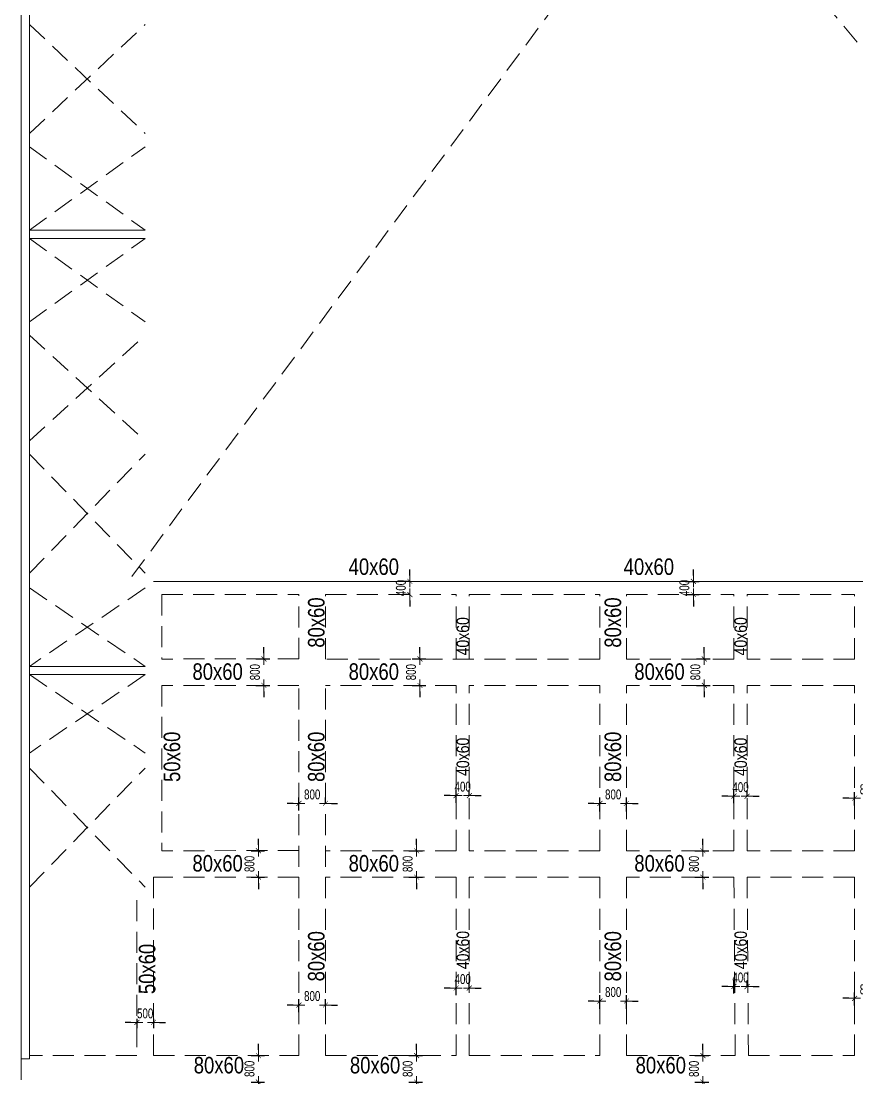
# Model space of a CAD drawing. Header units: millimetres. Extents: x 40 to 217000, y 40 to 90716.
# Drawn here: x 400 to 25667, y 32127 to 64100 of the extents above; entities that cross this region are included whole.
import ezdxf
from ezdxf.enums import TextEntityAlignment as Align

# ---------------------------------------------------------------- set-up
doc = ezdxf.new("R2010")
doc.units = ezdxf.units.MM
doc.header["$MEASUREMENT"] = 0
doc.header["$PDMODE"] = 1
doc.linetypes.add('DASHED2', pattern=[9.525, 6.35, -3.175])
doc.linetypes.add('HIDDEN2', pattern=[4.7625, 3.175, -1.5875])
doc.layers.get('Defpoints').update_dxf_attribs({"lineweight": 9})
doc.layers.add('Kich thuoc dam diml', color=230, linetype='Continuous', plot=False)
doc.layers.add('NDC. KT Dam', color=42, linetype='Continuous')
for name, color, linetype, lineweight in [('NDC_S_BEAM', 3, 'HIDDEN2', 20), ('NDC_S_DIM', 1, 'Continuous', 15), ('NDC_S_OPENING', 9, 'DASHED2', 13), ('NDC_S_SLAB', 2, 'Continuous', 20)]:
    doc.layers.add(name, color=color, linetype=linetype, lineweight=lineweight)
doc.styles.add('ARIAL', font='arial.ttf', dxfattribs={"width": 0.8})
doc.styles.add('NDC_DIM', font='', dxfattribs={"width": 0.75})
doc.styles.get('NDC_DIM').set_extended_font_data('Dotum')
doc.dimstyles.new('NDC_dim_100', dxfattribs={"dimscale": 120, "dimtxt": 2.5, "dimasz": 1.5, "dimexe": 1.5, "dimexo": 2.5, "dimgap": 1, "dimtad": 1, "dimdec": 0, "dimzin": 0, "dimdsep": 46, "dimtxsty": 'NDC_DIM', "dimblk": 'DIMMARK', "dimcen": 0.09, "dimdle": 1.2, "dimclrd": 1, "dimclre": 1, "dimclrt": 3, "dimadec": 0, "dimazin": 0, "dimtfac": 1, "dimtdec": 0, "dimtix": 1, "dimtofl": 0, "dimtmove": 0, "dimatfit": 3, "dimfxl": 0, "dimtolj": 1, "dimtzin": 0, "dimarcsym": 0})

# ---------------------------------------------------------------- blocks, each defined once
blk = doc.blocks.new('DIMMARK')
at = {"layer": 'NDC_S_DIM', "color": 1}
blk.add_line((-1.5, 0), (1, 0), dxfattribs=at)
at = {"layer": 'NDC_S_DIM', "color": 2, "const_width": 0.1}
blk.add_lwpolyline([(-0.42, -0.42), (0.42, 0.42)], dxfattribs=at)
blk = doc.blocks.new('*D1508')
at = {"layer": 'Defpoints', "color": 0, "transparency": 16777216}
for p in [(9600, 34331), (9600, 34031), (8800, 33818)]:
    blk.add_point(p, dxfattribs=at)
at = {"layer": 'Kich thuoc dam diml', "color": 1, "lineweight": -2, "transparency": 16777216}
for p, q in [((8620, 34331), (8440, 34331)), ((8800, 34118), (8800, 34511)), ((9600, 34331), (9600, 34511)), ((9780, 34331), (9960, 34331))]:
    blk.add_line(p, q, dxfattribs=at)
at = {"layer": 'Kich thuoc dam diml', "color": 1, "lineweight": -2, "transparency": 16777216, "xscale": 180, "yscale": 180, "zscale": 180}
blk.add_blockref('DIMMARK', (8800, 34331), dxfattribs=at)
at = {"layer": 'Kich thuoc dam diml', "color": 1, "lineweight": -2, "transparency": 16777216, "xscale": 180, "yscale": 180, "zscale": 180, "rotation": 180}
blk.add_blockref('DIMMARK', (9600, 34331), dxfattribs=at)
at = {"layer": 'Kich thuoc dam diml', "color": 3, "transparency": 16777216, "insert": (9200, 34601), "char_height": 300, "attachment_point": 5, "style": 'NDC_DIM'}
blk.add_mtext('\\A1;800', dxfattribs=at)
blk = doc.blocks.new('*D1509')
at = {"layer": 'Defpoints', "color": 0, "transparency": 16777216}
for p in [(9600, 40431), (9600, 40130), (8800, 39917)]:
    blk.add_point(p, dxfattribs=at)
at = {"layer": 'Kich thuoc dam diml', "color": 1, "lineweight": -2, "transparency": 16777216}
for p, q in [((8800, 40217), (8800, 40611)), ((9600, 40430), (9600, 40611)), ((8620, 40431), (8440, 40431)), ((9780, 40431), (9960, 40431))]:
    blk.add_line(p, q, dxfattribs=at)
at = {"layer": 'Kich thuoc dam diml', "color": 1, "lineweight": -2, "transparency": 16777216, "xscale": 180, "yscale": 180, "zscale": 180}
blk.add_blockref('DIMMARK', (8800, 40431), dxfattribs=at)
at = {"layer": 'Kich thuoc dam diml', "color": 1, "lineweight": -2, "transparency": 16777216, "xscale": 180, "yscale": 180, "zscale": 180, "rotation": 180}
blk.add_blockref('DIMMARK', (9600, 40431), dxfattribs=at)
at = {"layer": 'Kich thuoc dam diml', "color": 3, "transparency": 16777216, "insert": (9200, 40701), "char_height": 300, "attachment_point": 5, "style": 'NDC_DIM'}
blk.add_mtext('\\A1;800', dxfattribs=at)
blk = doc.blocks.new('*D1597')
at = {"layer": 'Defpoints', "color": 0, "transparency": 16777216}
for p in [(7059, 32800), (7575, 32800), (7059, 32000)]:
    blk.add_point(p, dxfattribs=at)
at = {"layer": 'Kich thuoc dam diml', "color": 1, "lineweight": -2, "transparency": 16777216}
for p, q in [((7575, 32980), (7575, 33160)), ((7359, 32800), (7755, 32800)), ((7359, 32000), (7755, 32000)), ((7575, 31820), (7575, 31640))]:
    blk.add_line(p, q, dxfattribs=at)
at = {"layer": 'Kich thuoc dam diml', "color": 1, "lineweight": -2, "transparency": 16777216, "xscale": 180, "yscale": 180, "zscale": 180}
for p, rotation in [((7575, 32800), 270), ((7575, 32000), 90)]:
    blk.add_blockref('DIMMARK', p, dxfattribs=dict(at, rotation=rotation))
at = {"layer": 'Kich thuoc dam diml', "color": 3, "transparency": 16777216, "insert": (7305, 32400), "char_height": 300, "attachment_point": 5, "rotation": 90, "style": 'NDC_DIM'}
blk.add_mtext('\\A1;800', dxfattribs=at)
blk = doc.blocks.new('*D1598')
at = {"layer": 'Defpoints', "color": 0, "transparency": 16777216}
for p in [(10952, 32800), (12357, 32800), (10952, 32000)]:
    blk.add_point(p, dxfattribs=at)
at = {"layer": 'Kich thuoc dam diml', "color": 1, "lineweight": -2, "transparency": 16777216}
for p, q in [((12357, 32980), (12357, 33160)), ((12117, 32800), (12537, 32800)), ((12117, 32000), (12537, 32000)), ((12357, 31820), (12357, 31640))]:
    blk.add_line(p, q, dxfattribs=at)
at = {"layer": 'Kich thuoc dam diml', "color": 1, "lineweight": -2, "transparency": 16777216, "xscale": 180, "yscale": 180, "zscale": 180}
for p, rotation in [((12357, 32800), 270), ((12357, 32000), 90)]:
    blk.add_blockref('DIMMARK', p, dxfattribs=dict(at, rotation=rotation))
at = {"layer": 'Kich thuoc dam diml', "color": 3, "transparency": 16777216, "insert": (12087, 32400), "char_height": 300, "attachment_point": 5, "rotation": 90, "style": 'NDC_DIM'}
blk.add_mtext('\\A1;800', dxfattribs=at)
blk = doc.blocks.new('*D1599')
at = {"layer": 'Defpoints', "color": 0, "transparency": 16777216}
for p in [(19608, 32800), (21013, 32800), (19608, 32000)]:
    blk.add_point(p, dxfattribs=at)
at = {"layer": 'Kich thuoc dam diml', "color": 1, "lineweight": -2, "transparency": 16777216}
for p, q in [((21013, 32980), (21013, 33160)), ((20773, 32800), (21193, 32800)), ((20773, 32000), (21193, 32000)), ((21013, 31820), (21013, 31640))]:
    blk.add_line(p, q, dxfattribs=at)
at = {"layer": 'Kich thuoc dam diml', "color": 1, "lineweight": -2, "transparency": 16777216, "xscale": 180, "yscale": 180, "zscale": 180}
for p, rotation in [((21013, 32800), 270), ((21013, 32000), 90)]:
    blk.add_blockref('DIMMARK', p, dxfattribs=dict(at, rotation=rotation))
at = {"layer": 'Kich thuoc dam diml', "color": 3, "transparency": 16777216, "insert": (20743, 32400), "char_height": 300, "attachment_point": 5, "rotation": 90, "style": 'NDC_DIM'}
blk.add_mtext('\\A1;800', dxfattribs=at)
blk = doc.blocks.new('*D1607')
at = {"layer": 'Defpoints', "color": 0, "transparency": 16777216}
for p in [(7059, 39000), (7575, 39000), (7059, 38200)]:
    blk.add_point(p, dxfattribs=at)
at = {"layer": 'Kich thuoc dam diml', "color": 1, "lineweight": -2, "transparency": 16777216}
for p, q in [((7575, 39180), (7575, 39360)), ((7359, 39000), (7755, 39000)), ((7359, 38200), (7755, 38200)), ((7575, 38020), (7575, 37840))]:
    blk.add_line(p, q, dxfattribs=at)
at = {"layer": 'Kich thuoc dam diml', "color": 1, "lineweight": -2, "transparency": 16777216, "xscale": 180, "yscale": 180, "zscale": 180}
for p, rotation in [((7575, 39000), 270), ((7575, 38200), 90)]:
    blk.add_blockref('DIMMARK', p, dxfattribs=dict(at, rotation=rotation))
at = {"layer": 'Kich thuoc dam diml', "color": 3, "transparency": 16777216, "insert": (7305, 38600), "char_height": 300, "attachment_point": 5, "rotation": 90, "style": 'NDC_DIM'}
blk.add_mtext('\\A1;800', dxfattribs=at)
blk = doc.blocks.new('*D1608')
at = {"layer": 'Defpoints', "color": 0, "transparency": 16777216}
for p in [(10952, 39000), (12357, 39000), (10952, 38200)]:
    blk.add_point(p, dxfattribs=at)
at = {"layer": 'Kich thuoc dam diml', "color": 1, "lineweight": -2, "transparency": 16777216}
for p, q in [((12357, 39180), (12357, 39360)), ((12117, 39000), (12537, 39000)), ((12117, 38200), (12537, 38200)), ((12357, 38020), (12357, 37840))]:
    blk.add_line(p, q, dxfattribs=at)
at = {"layer": 'Kich thuoc dam diml', "color": 1, "lineweight": -2, "transparency": 16777216, "xscale": 180, "yscale": 180, "zscale": 180}
for p, rotation in [((12357, 39000), 270), ((12357, 38200), 90)]:
    blk.add_blockref('DIMMARK', p, dxfattribs=dict(at, rotation=rotation))
at = {"layer": 'Kich thuoc dam diml', "color": 3, "transparency": 16777216, "insert": (12087, 38600), "char_height": 300, "attachment_point": 5, "rotation": 90, "style": 'NDC_DIM'}
blk.add_mtext('\\A1;800', dxfattribs=at)
blk = doc.blocks.new('*D1609')
at = {"layer": 'Defpoints', "color": 0, "transparency": 16777216}
for p in [(19608, 39000), (21013, 39000), (19608, 38200)]:
    blk.add_point(p, dxfattribs=at)
at = {"layer": 'Kich thuoc dam diml', "color": 1, "lineweight": -2, "transparency": 16777216}
for p, q in [((21013, 39180), (21013, 39360)), ((20773, 39000), (21193, 39000)), ((20773, 38200), (21193, 38200)), ((21013, 38020), (21013, 37840))]:
    blk.add_line(p, q, dxfattribs=at)
at = {"layer": 'Kich thuoc dam diml', "color": 1, "lineweight": -2, "transparency": 16777216, "xscale": 180, "yscale": 180, "zscale": 180}
for p, rotation in [((21013, 39000), 270), ((21013, 38200), 90)]:
    blk.add_blockref('DIMMARK', p, dxfattribs=dict(at, rotation=rotation))
at = {"layer": 'Kich thuoc dam diml', "color": 3, "transparency": 16777216, "insert": (20743, 38600), "char_height": 300, "attachment_point": 5, "rotation": 90, "style": 'NDC_DIM'}
blk.add_mtext('\\A1;800', dxfattribs=at)
blk = doc.blocks.new('*D1634')
at = {"layer": 'Defpoints', "color": 0, "transparency": 16777216}
for p in [(6725, 44802), (7739, 44802), (6725, 44002)]:
    blk.add_point(p, dxfattribs=at)
at = {"layer": 'Kich thuoc dam diml', "color": 1, "lineweight": -2, "transparency": 16777216}
for p, q in [((7739, 44982), (7739, 45162)), ((7499, 44802), (7919, 44802)), ((7499, 44002), (7919, 44002)), ((7739, 43822), (7739, 43642))]:
    blk.add_line(p, q, dxfattribs=at)
at = {"layer": 'Kich thuoc dam diml', "color": 1, "lineweight": -2, "transparency": 16777216, "xscale": 180, "yscale": 180, "zscale": 180}
for p, rotation in [((7739, 44802), 270), ((7739, 44002), 90)]:
    blk.add_blockref('DIMMARK', p, dxfattribs=dict(at, rotation=rotation))
at = {"layer": 'Kich thuoc dam diml', "color": 3, "transparency": 16777216, "insert": (7469, 44402), "char_height": 300, "attachment_point": 5, "rotation": 90, "style": 'NDC_DIM'}
blk.add_mtext('\\A1;800', dxfattribs=at)
blk = doc.blocks.new('*D1635')
at = {"layer": 'Defpoints', "color": 0, "transparency": 16777216}
for p in [(11444, 44802), (12458, 44802), (11444, 44002)]:
    blk.add_point(p, dxfattribs=at)
at = {"layer": 'Kich thuoc dam diml', "color": 1, "lineweight": -2, "transparency": 16777216}
for p, q in [((12458, 44982), (12458, 45162)), ((12218, 44802), (12638, 44802)), ((12218, 44002), (12638, 44002)), ((12458, 43822), (12458, 43642))]:
    blk.add_line(p, q, dxfattribs=at)
at = {"layer": 'Kich thuoc dam diml', "color": 1, "lineweight": -2, "transparency": 16777216, "xscale": 180, "yscale": 180, "zscale": 180}
for p, rotation in [((12458, 44802), 270), ((12458, 44002), 90)]:
    blk.add_blockref('DIMMARK', p, dxfattribs=dict(at, rotation=rotation))
at = {"layer": 'Kich thuoc dam diml', "color": 3, "transparency": 16777216, "insert": (12188, 44402), "char_height": 300, "attachment_point": 5, "rotation": 90, "style": 'NDC_DIM'}
blk.add_mtext('\\A1;800', dxfattribs=at)
blk = doc.blocks.new('*D1636')
at = {"layer": 'Defpoints', "color": 0, "transparency": 16777216}
for p in [(20042, 44802), (21056, 44802), (20042, 44002)]:
    blk.add_point(p, dxfattribs=at)
at = {"layer": 'Kich thuoc dam diml', "color": 1, "lineweight": -2, "transparency": 16777216}
for p, q in [((21056, 44982), (21056, 45162)), ((20816, 44802), (21236, 44802)), ((20816, 44002), (21236, 44002)), ((21056, 43822), (21056, 43642))]:
    blk.add_line(p, q, dxfattribs=at)
at = {"layer": 'Kich thuoc dam diml', "color": 1, "lineweight": -2, "transparency": 16777216, "xscale": 180, "yscale": 180, "zscale": 180}
for p, rotation in [((21056, 44802), 270), ((21056, 44002), 90)]:
    blk.add_blockref('DIMMARK', p, dxfattribs=dict(at, rotation=rotation))
at = {"layer": 'Kich thuoc dam diml', "color": 3, "transparency": 16777216, "insert": (20786, 44402), "char_height": 300, "attachment_point": 5, "rotation": 90, "style": 'NDC_DIM'}
blk.add_mtext('\\A1;800', dxfattribs=at)
blk = doc.blocks.new('*D1404')
at = {"layer": 'Defpoints', "color": 0, "transparency": 16777216}
for p in [(18700, 34452), (17900, 33851), (18700, 33851)]:
    blk.add_point(p, dxfattribs=at)
at = {"layer": 'Kich thuoc dam diml', "color": 1, "lineweight": -2, "transparency": 16777216}
for p, q in [((17900, 34212), (17900, 34632)), ((18700, 34212), (18700, 34632)), ((17720, 34452), (17540, 34452)), ((18880, 34452), (19060, 34452))]:
    blk.add_line(p, q, dxfattribs=at)
at = {"layer": 'Kich thuoc dam diml', "color": 1, "lineweight": -2, "transparency": 16777216, "xscale": 180, "yscale": 180, "zscale": 180}
blk.add_blockref('DIMMARK', (17900, 34452), dxfattribs=at)
at = {"layer": 'Kich thuoc dam diml', "color": 1, "lineweight": -2, "transparency": 16777216, "xscale": 180, "yscale": 180, "zscale": 180, "rotation": 180}
blk.add_blockref('DIMMARK', (18700, 34452), dxfattribs=at)
at = {"layer": 'Kich thuoc dam diml', "color": 3, "transparency": 16777216, "insert": (18300, 34722), "char_height": 300, "attachment_point": 5, "style": 'NDC_DIM'}
blk.add_mtext('\\A1;800', dxfattribs=at)
blk = doc.blocks.new('*D1405')
at = {"layer": 'Defpoints', "color": 0, "transparency": 16777216}
for p in [(18700, 40431), (17900, 39830), (18700, 39830)]:
    blk.add_point(p, dxfattribs=at)
at = {"layer": 'Kich thuoc dam diml', "color": 1, "lineweight": -2, "transparency": 16777216}
for p, q in [((17900, 40191), (17900, 40611)), ((18700, 40191), (18700, 40611)), ((17720, 40431), (17540, 40431)), ((18880, 40431), (19060, 40431))]:
    blk.add_line(p, q, dxfattribs=at)
at = {"layer": 'Kich thuoc dam diml', "color": 1, "lineweight": -2, "transparency": 16777216, "xscale": 180, "yscale": 180, "zscale": 180}
blk.add_blockref('DIMMARK', (17900, 40431), dxfattribs=at)
at = {"layer": 'Kich thuoc dam diml', "color": 1, "lineweight": -2, "transparency": 16777216, "xscale": 180, "yscale": 180, "zscale": 180, "rotation": 180}
blk.add_blockref('DIMMARK', (18700, 40431), dxfattribs=at)
at = {"layer": 'Kich thuoc dam diml', "color": 3, "transparency": 16777216, "insert": (18300, 40701), "char_height": 300, "attachment_point": 5, "style": 'NDC_DIM'}
blk.add_mtext('\\A1;800', dxfattribs=at)
blk = doc.blocks.new('*D1406')
at = {"layer": 'Defpoints', "color": 0, "transparency": 16777216}
for p in [(13950, 34844), (13950, 34544), (13550, 34331)]:
    blk.add_point(p, dxfattribs=at)
at = {"layer": 'Kich thuoc dam diml', "color": 1, "lineweight": -2, "transparency": 16777216}
for p, q in [((13550, 34631), (13550, 35024)), ((13950, 34844), (13950, 35024)), ((13370, 34844), (13190, 34844)), ((14130, 34844), (14310, 34844))]:
    blk.add_line(p, q, dxfattribs=at)
at = {"layer": 'Kich thuoc dam diml', "color": 1, "lineweight": -2, "transparency": 16777216, "xscale": 180, "yscale": 180, "zscale": 180}
blk.add_blockref('DIMMARK', (13550, 34844), dxfattribs=at)
at = {"layer": 'Kich thuoc dam diml', "color": 1, "lineweight": -2, "transparency": 16777216, "xscale": 180, "yscale": 180, "zscale": 180, "rotation": 180}
blk.add_blockref('DIMMARK', (13950, 34844), dxfattribs=at)
at = {"layer": 'Kich thuoc dam diml', "color": 3, "transparency": 16777216, "insert": (13750, 35114), "char_height": 300, "attachment_point": 5, "style": 'NDC_DIM'}
blk.add_mtext('\\A1;400', dxfattribs=at)
blk = doc.blocks.new('*D1407')
at = {"layer": 'Defpoints', "color": 0, "transparency": 16777216}
for p in [(13950, 40667), (13950, 40366), (13550, 40153)]:
    blk.add_point(p, dxfattribs=at)
at = {"layer": 'Kich thuoc dam diml', "color": 1, "lineweight": -2, "transparency": 16777216}
for p, q in [((13370, 40667), (13190, 40667)), ((13550, 40453), (13550, 40847)), ((13950, 40666), (13950, 40847)), ((14130, 40667), (14310, 40667))]:
    blk.add_line(p, q, dxfattribs=at)
at = {"layer": 'Kich thuoc dam diml', "color": 1, "lineweight": -2, "transparency": 16777216, "xscale": 180, "yscale": 180, "zscale": 180}
blk.add_blockref('DIMMARK', (13550, 40667), dxfattribs=at)
at = {"layer": 'Kich thuoc dam diml', "color": 1, "lineweight": -2, "transparency": 16777216, "xscale": 180, "yscale": 180, "zscale": 180, "rotation": 180}
blk.add_blockref('DIMMARK', (13950, 40667), dxfattribs=at)
at = {"layer": 'Kich thuoc dam diml', "color": 3, "transparency": 16777216, "insert": (13750, 40937), "char_height": 300, "attachment_point": 5, "style": 'NDC_DIM'}
blk.add_mtext('\\A1;400', dxfattribs=at)
blk = doc.blocks.new('*D1408')
at = {"layer": 'Defpoints', "color": 0, "transparency": 16777216}
for p in [(22350, 34892), (22350, 34592), (21950, 34379)]:
    blk.add_point(p, dxfattribs=at)
at = {"layer": 'Kich thuoc dam diml', "color": 1, "lineweight": -2, "transparency": 16777216}
for p, q in [((21770, 34892), (21590, 34892)), ((21950, 34679), (21950, 35072)), ((22350, 34892), (22350, 35072)), ((22530, 34892), (22710, 34892))]:
    blk.add_line(p, q, dxfattribs=at)
at = {"layer": 'Kich thuoc dam diml', "color": 1, "lineweight": -2, "transparency": 16777216, "xscale": 180, "yscale": 180, "zscale": 180}
blk.add_blockref('DIMMARK', (21950, 34892), dxfattribs=at)
at = {"layer": 'Kich thuoc dam diml', "color": 1, "lineweight": -2, "transparency": 16777216, "xscale": 180, "yscale": 180, "zscale": 180, "rotation": 180}
blk.add_blockref('DIMMARK', (22350, 34892), dxfattribs=at)
at = {"layer": 'Kich thuoc dam diml', "color": 3, "transparency": 16777216, "insert": (22150, 35162), "char_height": 300, "attachment_point": 5, "style": 'NDC_DIM'}
blk.add_mtext('\\A1;400', dxfattribs=at)
blk = doc.blocks.new('*D1436')
at = {"layer": 'Defpoints', "color": 0, "transparency": 16777216}
for p in [(22350, 40651), (22350, 40350), (21950, 40137)]:
    blk.add_point(p, dxfattribs=at)
at = {"layer": 'Kich thuoc dam diml', "color": 1, "lineweight": -2, "transparency": 16777216}
for p, q in [((21770, 40651), (21590, 40651)), ((21950, 40437), (21950, 40831)), ((22350, 40650), (22350, 40831)), ((22530, 40651), (22710, 40651))]:
    blk.add_line(p, q, dxfattribs=at)
at = {"layer": 'Kich thuoc dam diml', "color": 1, "lineweight": -2, "transparency": 16777216, "xscale": 180, "yscale": 180, "zscale": 180}
blk.add_blockref('DIMMARK', (21950, 40651), dxfattribs=at)
at = {"layer": 'Kich thuoc dam diml', "color": 1, "lineweight": -2, "transparency": 16777216, "xscale": 180, "yscale": 180, "zscale": 180, "rotation": 180}
blk.add_blockref('DIMMARK', (22350, 40651), dxfattribs=at)
at = {"layer": 'Kich thuoc dam diml', "color": 3, "transparency": 16777216, "insert": (22150, 40921), "char_height": 300, "attachment_point": 5, "style": 'NDC_DIM'}
blk.add_mtext('\\A1;400', dxfattribs=at)
blk = doc.blocks.new('*D1438')
at = {"layer": 'Defpoints', "color": 0, "transparency": 16777216}
for p in [(26400, 34534), (26400, 34233), (25600, 34020)]:
    blk.add_point(p, dxfattribs=at)
at = {"layer": 'Kich thuoc dam diml', "color": 1, "lineweight": -2, "transparency": 16777216}
for p, q in [((25420, 34534), (25240, 34534)), ((25600, 34320), (25600, 34714)), ((26400, 34533), (26400, 34714)), ((26580, 34534), (26760, 34534))]:
    blk.add_line(p, q, dxfattribs=at)
at = {"layer": 'Kich thuoc dam diml', "color": 1, "lineweight": -2, "transparency": 16777216, "xscale": 180, "yscale": 180, "zscale": 180}
blk.add_blockref('DIMMARK', (25600, 34534), dxfattribs=at)
at = {"layer": 'Kich thuoc dam diml', "color": 1, "lineweight": -2, "transparency": 16777216, "xscale": 180, "yscale": 180, "zscale": 180, "rotation": 180}
blk.add_blockref('DIMMARK', (26400, 34534), dxfattribs=at)
at = {"layer": 'Kich thuoc dam diml', "color": 3, "transparency": 16777216, "insert": (26000, 34804), "char_height": 300, "attachment_point": 5, "style": 'NDC_DIM'}
blk.add_mtext('\\A1;800', dxfattribs=at)
blk = doc.blocks.new('*D1439')
at = {"layer": 'Defpoints', "color": 0, "transparency": 16777216}
for p in [(26400, 40587), (26400, 40286), (25600, 40073)]:
    blk.add_point(p, dxfattribs=at)
at = {"layer": 'Kich thuoc dam diml', "color": 1, "lineweight": -2, "transparency": 16777216}
for p, q in [((25600, 40373), (25600, 40767)), ((26400, 40586), (26400, 40767)), ((25420, 40587), (25240, 40587)), ((26580, 40587), (26760, 40587))]:
    blk.add_line(p, q, dxfattribs=at)
at = {"layer": 'Kich thuoc dam diml', "color": 1, "lineweight": -2, "transparency": 16777216, "xscale": 180, "yscale": 180, "zscale": 180}
blk.add_blockref('DIMMARK', (25600, 40587), dxfattribs=at)
at = {"layer": 'Kich thuoc dam diml', "color": 1, "lineweight": -2, "transparency": 16777216, "xscale": 180, "yscale": 180, "zscale": 180, "rotation": 180}
blk.add_blockref('DIMMARK', (26400, 40587), dxfattribs=at)
at = {"layer": 'Kich thuoc dam diml', "color": 3, "transparency": 16777216, "insert": (26000, 40857), "char_height": 300, "attachment_point": 5, "style": 'NDC_DIM'}
blk.add_mtext('\\A1;800', dxfattribs=at)
blk = doc.blocks.new('*D1312')
at = {"layer": 'Defpoints', "color": 0, "transparency": 16777216}
for p in [(12152, 47150), (12439, 47150), (12439, 46750)]:
    blk.add_point(p, dxfattribs=at)
at = {"layer": 'Kich thuoc dam diml', "color": 1, "lineweight": -2, "transparency": 16777216}
for p, q in [((12152, 47330), (12152, 47510)), ((12152, 47150), (11972, 47150)), ((12152, 46750), (11972, 46750)), ((12152, 46570), (12152, 46390))]:
    blk.add_line(p, q, dxfattribs=at)
at = {"layer": 'Kich thuoc dam diml', "color": 1, "lineweight": -2, "transparency": 16777216, "xscale": 180, "yscale": 180, "zscale": 180}
for p, rotation in [((12152, 47150), 270), ((12152, 46750), 90)]:
    blk.add_blockref('DIMMARK', p, dxfattribs=dict(at, rotation=rotation))
at = {"layer": 'Kich thuoc dam diml', "color": 3, "transparency": 16777216, "insert": (11882, 46950), "char_height": 300, "attachment_point": 5, "rotation": 90, "style": 'NDC_DIM'}
blk.add_mtext('\\A1;400', dxfattribs=at)
blk = doc.blocks.new('*D1313')
at = {"layer": 'Defpoints', "color": 0, "transparency": 16777216}
for p in [(19927, 47150), (20724, 47150), (19810, 46750)]:
    blk.add_point(p, dxfattribs=at)
at = {"layer": 'Kich thuoc dam diml', "color": 1, "lineweight": -2, "transparency": 16777216}
for p, q in [((20724, 47330), (20724, 47510)), ((20484, 47150), (20904, 47150)), ((20484, 46750), (20904, 46750)), ((20724, 46570), (20724, 46390))]:
    blk.add_line(p, q, dxfattribs=at)
at = {"layer": 'Kich thuoc dam diml', "color": 1, "lineweight": -2, "transparency": 16777216, "xscale": 180, "yscale": 180, "zscale": 180}
for p, rotation in [((20724, 47150), 270), ((20724, 46750), 90)]:
    blk.add_blockref('DIMMARK', p, dxfattribs=dict(at, rotation=rotation))
at = {"layer": 'Kich thuoc dam diml', "color": 3, "transparency": 16777216, "insert": (20454, 46950), "char_height": 300, "attachment_point": 5, "rotation": 90, "style": 'NDC_DIM'}
blk.add_mtext('\\A1;400', dxfattribs=at)
blk = doc.blocks.new('*D1323')
at = {"layer": 'Defpoints', "color": 0, "transparency": 16777216}
for p in [(3900, 34215), (4400, 34215), (4400, 33806)]:
    blk.add_point(p, dxfattribs=at)
at = {"layer": 'Kich thuoc dam diml', "color": 1, "lineweight": -2, "transparency": 16777216}
for p, q in [((3900, 33915), (3900, 33626)), ((4400, 33915), (4400, 33626)), ((3720, 33806), (3540, 33806)), ((4580, 33806), (4760, 33806))]:
    blk.add_line(p, q, dxfattribs=at)
at = {"layer": 'Kich thuoc dam diml', "color": 1, "lineweight": -2, "transparency": 16777216, "xscale": 180, "yscale": 180, "zscale": 180}
blk.add_blockref('DIMMARK', (3900, 33806), dxfattribs=at)
at = {"layer": 'Kich thuoc dam diml', "color": 1, "lineweight": -2, "transparency": 16777216, "xscale": 180, "yscale": 180, "zscale": 180, "rotation": 180}
blk.add_blockref('DIMMARK', (4400, 33806), dxfattribs=at)
at = {"layer": 'Kich thuoc dam diml', "color": 3, "transparency": 16777216, "insert": (4150, 34076), "char_height": 300, "attachment_point": 5, "style": 'NDC_DIM'}
blk.add_mtext('\\A1;500', dxfattribs=at)

msp = doc.modelspace()

# ---------------------------------------------------------------- linework, layer by layer
at = {"layer": 'NDC_S_BEAM', "ltscale": 200}
for p, q in [((4650, 46750.3), (8800.1, 46753)), ((4650, 46750.3), (4650, 44800.3)), ((8800.1, 44803), (8800.1, 46753)), ((9600, 44800), (9600, 46750)), ((9600, 46750), (13550, 46750)), ((13550, 44800), (13550, 46750)), ((13950, 44800), (13950, 46750)), ((13950, 46750), (17900, 46750)), ((17900, 44800), (17900, 46750)), ((18700, 44800), (18700, 46750)), ((18700, 46750), (21950, 46750)), ((21950, 44800), (21950, 46750)), ((22350, 44800), (22350, 46750)), ((22350, 46750), (25600, 46750)), ((25600, 44800), (25600, 46750)), ((8800.1, 44803), (4650, 44800.3)), ((17900, 44800), (9600, 44800)), ((21950, 44800), (18700, 44800)), ((25600, 44800), (22350, 44800)), ((8800.1, 44003), (4650, 44000.3)), ((4650, 44000.3), (4650, 39000.3)), ((8800.1, 32800), (8800.1, 44003)), ((9600, 32800), (9600, 44000)), ((13550, 44000), (9600, 44000)), ((13550, 39000), (13550, 44000)), ((17900, 44000), (13950, 44000)), ((13950, 39000), (13950, 44000)), ((17900, 39000), (17900, 44000)), ((18700, 39000), (18700, 44000)), ((21950, 44000), (18700, 44000)), ((21950, 39000), (21950, 44000)), ((25600, 44000), (22350, 44000)), ((22350, 39000), (22350, 44000)), ((25600, 39000), (25600, 44000)), ((8800.1, 39003), (4650, 39000.3)), ((13550, 39000), (9600, 39000)), ((17900, 39000), (13950, 39000)), ((21950, 39000), (18700, 39000)), ((25600, 39000), (22350, 39000)), ((8800.1, 38203), (4400, 38200.3)), ((4400, 38200.3), (4400, 32800)), ((13550, 38200), (9600, 38200)), ((13550, 32800), (13550, 38200)), ((17900, 38200), (13950, 38200)), ((13950, 32800), (13950, 38200)), ((17900, 32800), (17900, 38200)), ((18700, 32800), (18700, 38200)), ((21950, 38200), (18700, 38200)), ((21989.1, 32800), (21950, 38200)), ((25600, 38200), (22350, 38200)), ((22389.1, 32800), (22350, 38200)), ((25600, 32800), (25600, 38200)), ((3900, 37500), (3900, 32800)), ((400, 32700), (400, 20050)), ((3900, 32800), (650, 32800)), ((4400, 32800), (8800.1, 32800)), ((9600, 32800), (13550, 32800)), ((13950, 32800), (17900, 32800)), ((18700, 32800), (21989.1, 32800)), ((22389.1, 32800), (25600, 32800))]:
    msp.add_line(p, q, dxfattribs=at)
at = {"layer": 'NDC_S_OPENING', "ltscale": 100}
for p, q in [((37200, 49500), (4400, 89250)), ((3750, 47300), (25600, 76800)), ((650, 64000), (4150, 60700)), ((650, 60700), (4150, 64000)), ((650, 60300), (4150, 57775)), ((650, 57775), (4150, 60300)), ((650, 57525), (4150, 55000)), ((650, 55000), (4150, 57525)), ((650, 54600), (4150, 51400)), ((650, 51400), (4150, 54600)), ((650, 54600), (4150, 51400)), ((650, 51400), (4150, 54600)), ((650, 51000), (4150, 47400)), ((650, 47400), (4150, 51000)), ((650, 51000), (4150, 47400)), ((650, 47400), (4150, 51000)), ((4150, 46950), (650, 44576.9)), ((650, 46950), (4150, 44576.9)), ((4150, 44326.9), (650, 41953.8)), ((650, 44326.9), (4150, 41953.8)), ((650, 41500), (4150, 37900)), ((650, 37900), (4150, 41500))]:
    msp.add_line(p, q, dxfattribs=at)
at = {"layer": 'NDC_S_SLAB', "ltscale": 200}
for p, q in [((4150, 57775), (650, 57775)), ((4150, 57525), (650, 57525)), ((4150, 44576.9), (650, 44576.9)), ((4150, 44326.9), (650, 44326.9))]:
    msp.add_line(p, q, dxfattribs=at)
at = {"layer": 'NDC_S_SLAB'}
for points in [[(4150, 89250), (650, 89250), (650, 32700), (400, 32700), (400, 89500)], [(40050, 51800), (40050, 44750), (37200, 44750), (37200, 47150), (4400, 47150)]]:
    msp.add_lwpolyline(points, dxfattribs=at)

# ---------------------------------------------------------------- texts
at = {"layer": 'NDC. KT Dam', "style": 'ARIAL', "width": 0.8}
for s, p in [('40x60', (11062.5, 47594.3)), ('40x60', (19379.1, 47594.3)), ('80x60', (6340.3, 44419.6)), ('80x60', (11062.5, 44419.6)), ('80x60', (19700.2, 44419.6)), ('80x60', (6340.3, 38619.6)), ('80x60', (11062.5, 38619.6)), ('80x60', (19700.2, 38619.6)), ('80x60', (6379.4, 32511.7)), ('80x60', (11101.6, 32511.7)), ('80x60', (19739.3, 32511.7))]:
    msp.add_text(s, height=500, dxfattribs=at).set_placement(p, align=Align.MIDDLE_CENTER)
for s, height, p in [('80x60', 500, (9322.6, 45903.6)), ('80x60', 500, (18289.8, 45903.6)), ('40x60', 380, (13755, 45487.7)), ('40x60', 380, (22155, 45487.7)), ('50x60', 500, (4958.1, 41841.3)), ('80x60', 500, (9322.6, 41841)), ('80x60', 500, (18289.8, 41841)), ('40x60', 380, (13755, 41841)), ('40x60', 380, (22155, 41841)), ('80x60', 500, (9322.6, 35807.1)), ('40x60', 380, (13755, 35994.1)), ('80x60', 500, (18289.8, 35807.1)), ('40x60', 380, (22155, 35994.1)), ('50x60', 500, (4208.1, 35422.2))]:
    msp.add_text(s, height=height, rotation=90, dxfattribs=at).set_placement(p, align=Align.MIDDLE_CENTER)

# ---------------------------------------------------------------- dimensions: what is measured, and where the dimension line sits
at = {"layer": 'Kich thuoc dam diml'}
for base, p1, p2, picture, middle in [((12151.9, 47150), (12439.2, 46750), (12439.2, 47150), '*D1312', (11881.9, 46950)), ((20723.7, 47150), (19810, 46750), (19927.2, 47150), '*D1313', (20453.7, 46950)), ((7739, 44801.6), (6725, 44001.6), (6725, 44801.6), '*D1634', (7469, 44401.6)), ((12457.7, 44801.6), (11443.7, 44001.6), (11443.7, 44801.6), '*D1635', (12187.7, 44401.6)), ((21055.6, 44801.6), (20041.7, 44001.6), (20041.7, 44801.6), '*D1636', (20785.6, 44401.6)), ((7574.6, 39000), (7059, 38200), (7059, 39000), '*D1607', (7304.6, 38600)), ((12357.2, 39000), (10951.9, 38200), (10951.9, 39000), '*D1608', (12087.2, 38600)), ((21013.4, 39000), (19608.1, 38200), (19608.1, 39000), '*D1609', (20743.4, 38600)), ((7574.6, 32800), (7059, 32000), (7059, 32800), '*D1597', (7304.6, 32400)), ((12357.2, 32800), (10951.9, 32000), (10951.9, 32800), '*D1598', (12087.2, 32400)), ((21013.4, 32800), (19608.1, 32000), (19608.1, 32800), '*D1599', (20743.4, 32400))]:
    dim = msp.add_linear_dim(base=base, p1=p1, p2=p2, angle=90, dimstyle='NDC_dim_100', override={"dimfxl": 2}, dxfattribs=at)
    dim.commit()
    dim.dimension.update_dxf_attribs({"geometry": picture, "text_midpoint": middle})
for base, p1, p2, picture, middle in [((13950, 40667.2), (13550, 40153.4), (13950, 40366.4), '*D1407', (13750, 40937.2)), ((22350, 40650.8), (21950, 40137), (22350, 40349.9), '*D1436', (22150, 40920.8)), ((26400, 40586.6), (25600.1, 40072.8), (26400, 40285.7), '*D1439', (26000, 40856.6)), ((9600, 40430.6), (8800.1, 39916.8), (9600, 40129.7), '*D1509', (9200, 40700.6)), ((13950, 34844.5), (13550, 34330.7), (13950, 34543.6), '*D1406', (13750, 35114.5)), ((22350, 34892.4), (21950, 34378.6), (22350, 34591.5), '*D1408', (22150, 35162.4)), ((26400, 34534.2), (25600.1, 34020.4), (26400, 34233.3), '*D1438', (26000, 34804.2)), ((9600, 34331.5), (8800.1, 33817.7), (9600, 34030.6), '*D1508', (9200, 34601.5))]:
    dim = msp.add_linear_dim(base=base, p1=p1, p2=p2, dimstyle='NDC_dim_100', dxfattribs=at)
    dim.commit()
    dim.dimension.update_dxf_attribs({"geometry": picture, "text_midpoint": middle})
for base, p1, p2, picture, middle in [((18700, 40431.1), (17900, 39830), (18700, 39830), '*D1405', (18300, 40701.1)), ((18700, 34451.9), (17900, 33850.8), (18700, 33850.8), '*D1404', (18300, 34721.9)), ((4400, 33805.9), (3900, 34215), (4400, 34215), '*D1323', (4150, 34075.9))]:
    dim = msp.add_linear_dim(base=base, p1=p1, p2=p2, dimstyle='NDC_dim_100', override={"dimfxl": 2}, dxfattribs=at)
    dim.commit()
    dim.dimension.update_dxf_attribs({"geometry": picture, "text_midpoint": middle})

doc.saveas('drawing.dxf')
